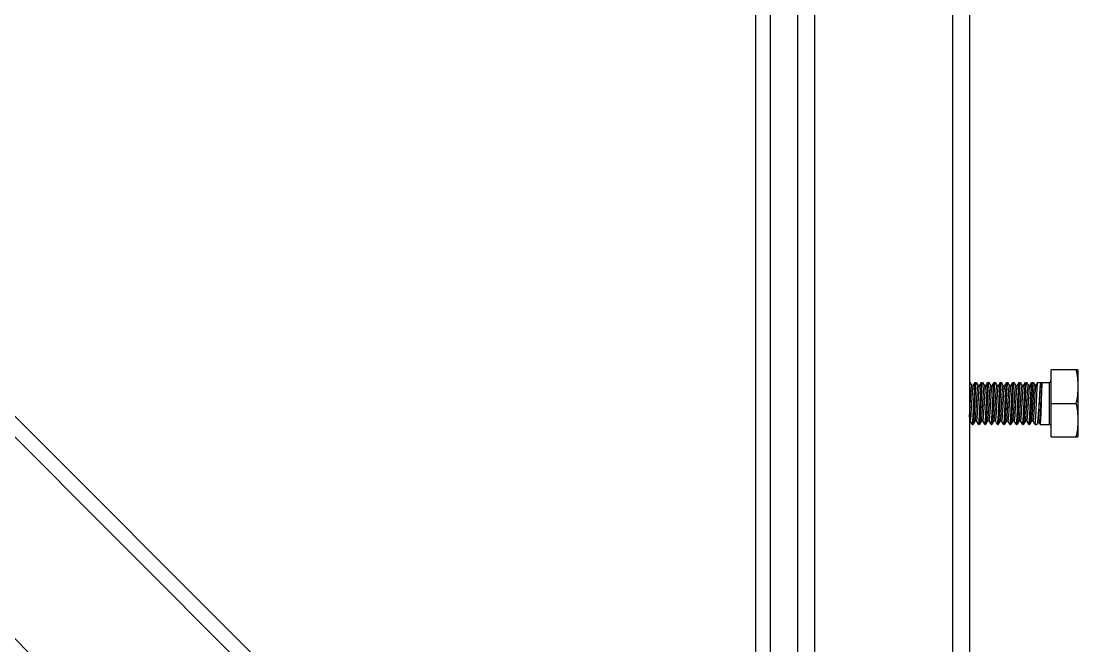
# Model space of a CAD drawing. Extents: x 1725261 to 1937680, y 860327 to 1571294.
# Drawn here: x 1847235 to 1849298, y 1236761 to 1237979 of the extents above; entities that cross this region are included whole.
import ezdxf

# ---------------------------------------------------------------- set-up
doc = ezdxf.new("R2010")
doc.units = 0
doc.header["$LTSCALE"] = 1000
doc.header["$MEASUREMENT"] = 0

msp = doc.modelspace()

# ---------------------------------------------------------------- linework, layer by layer
for p, q in [((1848269, 1236162.6), (1845691.7, 1238739.8)), ((1848248.7, 1236142.3), (1845671.4, 1238719.6)), ((1848669.2, 1235977.5), (1848669.2, 1238719.6)), ((1848697.8, 1236335.6), (1848697.8, 1238598.7)), ((1848052.1, 1235945.7), (1845474.8, 1238523)), ((1848750.9, 1238445.9), (1848750.9, 1235731)), ((1848783.7, 1238445.9), (1848783.7, 1235731)), ((1849053.5, 1238445.9), (1849053.5, 1235731)), ((1849086.2, 1238445.9), (1849086.2, 1235731)), ((1849298, 1237299), (1849245.7, 1237299)), ((1849245.7, 1237168.1), (1849245.7, 1237299)), ((1849298, 1237299), (1849298, 1237168.1)), ((1849086.2, 1237274.4), (1849087.2, 1237274.4)), ((1849087.4, 1237274.3), (1849087.2, 1237274.4)), ((1849087.4, 1237274.3), (1849091.2, 1237267.8)), ((1849093.9, 1237267.7), (1849097.8, 1237274.3)), ((1849097.8, 1237274.3), (1849098, 1237274.4)), ((1849098, 1237274.4), (1849099.5, 1237274.4)), ((1849099.7, 1237274.3), (1849099.5, 1237274.4)), ((1849099.7, 1237274.3), (1849103.4, 1237267.8)), ((1849106.2, 1237267.7), (1849110.1, 1237274.3)), ((1849110.1, 1237274.3), (1849110.2, 1237274.4)), ((1849110.2, 1237274.4), (1849111.8, 1237274.4)), ((1849111.9, 1237274.3), (1849111.8, 1237274.4)), ((1849111.9, 1237274.3), (1849115.7, 1237267.8)), ((1849118.5, 1237267.7), (1849122.3, 1237274.3)), ((1849122.3, 1237274.3), (1849122.5, 1237274.4)), ((1849122.5, 1237274.4), (1849124, 1237274.4)), ((1849124.2, 1237274.3), (1849124, 1237274.4)), ((1849124.2, 1237274.3), (1849128, 1237267.8)), ((1849130.7, 1237267.7), (1849134.6, 1237274.3)), ((1849134.6, 1237274.3), (1849134.8, 1237274.4)), ((1849134.8, 1237274.4), (1849136.3, 1237274.4)), ((1849136.5, 1237274.3), (1849136.3, 1237274.4)), ((1849136.5, 1237274.3), (1849140.2, 1237267.8)), ((1849143, 1237267.7), (1849146.9, 1237274.3)), ((1849146.9, 1237274.3), (1849147, 1237274.4)), ((1849147, 1237274.4), (1849148.6, 1237274.4)), ((1849148.7, 1237274.3), (1849152.5, 1237267.8)), ((1849155.3, 1237267.7), (1849159.1, 1237274.3)), ((1849159.1, 1237274.3), (1849159.3, 1237274.4)), ((1849159.3, 1237274.4), (1849160.8, 1237274.4)), ((1849161, 1237274.3), (1849160.8, 1237274.4)), ((1849161, 1237274.3), (1849164.8, 1237267.8)), ((1849167.5, 1237267.7), (1849171.4, 1237274.3)), ((1849171.4, 1237274.3), (1849171.6, 1237274.4)), ((1849171.6, 1237274.4), (1849173.1, 1237274.4)), ((1849173.3, 1237274.3), (1849173.1, 1237274.4)), ((1849173.3, 1237274.3), (1849177, 1237267.8)), ((1849179.8, 1237267.7), (1849183.7, 1237274.3)), ((1849183.7, 1237274.3), (1849183.8, 1237274.4)), ((1849183.8, 1237274.4), (1849185.4, 1237274.4)), ((1849185.5, 1237274.3), (1849185.4, 1237274.4)), ((1849185.5, 1237274.3), (1849189.3, 1237267.8)), ((1849192.1, 1237267.7), (1849195.9, 1237274.3)), ((1849195.9, 1237274.3), (1849196.1, 1237274.4)), ((1849196.1, 1237274.4), (1849197.6, 1237274.4)), ((1849197.8, 1237274.3), (1849201.6, 1237267.8)), ((1849204.3, 1237267.7), (1849208.2, 1237274.3)), ((1849208.2, 1237274.3), (1849208.4, 1237274.4)), ((1849208.4, 1237274.4), (1849210.7, 1237274.4)), ((1849210.9, 1237274.3), (1849210.7, 1237274.4)), ((1849210.9, 1237274.3), (1849213.9, 1237269.2)), ((1849216.6, 1237269), (1849219.7, 1237274.3)), ((1849219.7, 1237274.3), (1849219.8, 1237274.4)), ((1849219.8, 1237274.4), (1849242.4, 1237274.4)), ((1849228.6, 1237273.5), (1849225.6, 1237273.5)), ((1849242.4, 1237192.7), (1849242.4, 1237274.4)), ((1849091.1, 1237267.8), (1849094, 1237267.8)), ((1849103.3, 1237267.8), (1849106.3, 1237267.8)), ((1849115.6, 1237267.8), (1849118.6, 1237267.8)), ((1849127.9, 1237267.8), (1849130.8, 1237267.8)), ((1849140.1, 1237267.8), (1849143.1, 1237267.8)), ((1849152.4, 1237267.8), (1849155.4, 1237267.8)), ((1849164.7, 1237267.8), (1849167.6, 1237267.8)), ((1849176.9, 1237267.8), (1849179.9, 1237267.8)), ((1849189.2, 1237267.8), (1849192.2, 1237267.8)), ((1849201.5, 1237267.8), (1849204.4, 1237267.8)), ((1849213.8, 1237269.2), (1849216.7, 1237269.2)), ((1849245.7, 1237233.6), (1849294.3, 1237233.6)), ((1849088, 1237199.3), (1849086.2, 1237199.3)), ((1849091.7, 1237192.8), (1849087.9, 1237199.3)), ((1849091.7, 1237192.8), (1849091.8, 1237192.7)), ((1849091.8, 1237192.7), (1849093.4, 1237192.7)), ((1849093.5, 1237192.8), (1849093.4, 1237192.7)), ((1849097.4, 1237199.5), (1849093.5, 1237192.8)), ((1849100.3, 1237199.3), (1849097.3, 1237199.3)), ((1849097.4, 1237199.5), (1849097.5, 1237199.7)), ((1849103.9, 1237192.8), (1849100.2, 1237199.3)), ((1849103.9, 1237192.8), (1849104.1, 1237192.7)), ((1849104.1, 1237192.7), (1849105.6, 1237192.7)), ((1849105.8, 1237192.8), (1849105.6, 1237192.7)), ((1849109.7, 1237199.5), (1849105.8, 1237192.8)), ((1849112.5, 1237199.3), (1849109.6, 1237199.3)), ((1849109.7, 1237199.5), (1849109.8, 1237199.7)), ((1849116.2, 1237192.8), (1849112.4, 1237199.3)), ((1849116.2, 1237192.8), (1849116.4, 1237192.7)), ((1849116.4, 1237192.7), (1849117.9, 1237192.7)), ((1849118.1, 1237192.8), (1849117.9, 1237192.7)), ((1849121.9, 1237199.5), (1849118.1, 1237192.8)), ((1849124.8, 1237199.3), (1849121.8, 1237199.3)), ((1849121.9, 1237199.5), (1849122, 1237199.7)), ((1849128.5, 1237192.8), (1849124.7, 1237199.3)), ((1849128.5, 1237192.8), (1849128.6, 1237192.7)), ((1849128.6, 1237192.7), (1849130.2, 1237192.7)), ((1849130.3, 1237192.8), (1849130.2, 1237192.7)), ((1849134.2, 1237199.5), (1849130.3, 1237192.8)), ((1849137.1, 1237199.3), (1849134.1, 1237199.3)), ((1849134.2, 1237199.5), (1849134.3, 1237199.7)), ((1849140.7, 1237192.8), (1849137, 1237199.3)), ((1849140.7, 1237192.8), (1849140.9, 1237192.7)), ((1849140.9, 1237192.7), (1849142.4, 1237192.7)), ((1849142.6, 1237192.8), (1849142.4, 1237192.7)), ((1849146.5, 1237199.5), (1849142.6, 1237192.8)), ((1849149.3, 1237199.3), (1849146.4, 1237199.3)), ((1849146.5, 1237199.5), (1849146.5, 1237199.6)), ((1849153, 1237192.8), (1849149.2, 1237199.3)), ((1849153, 1237192.8), (1849153.2, 1237192.7)), ((1849153.2, 1237192.7), (1849154.7, 1237192.7)), ((1849154.9, 1237192.8), (1849154.7, 1237192.7)), ((1849158.7, 1237199.5), (1849154.9, 1237192.8)), ((1849161.6, 1237199.3), (1849158.6, 1237199.3)), ((1849165.3, 1237192.8), (1849161.5, 1237199.3)), ((1849165.3, 1237192.8), (1849165.4, 1237192.7)), ((1849165.4, 1237192.7), (1849167, 1237192.7)), ((1849171, 1237199.5), (1849167.1, 1237192.8)), ((1849173.9, 1237199.3), (1849170.9, 1237199.3)), ((1849171, 1237199.5), (1849171.1, 1237199.6)), ((1849177.5, 1237192.8), (1849173.8, 1237199.3)), ((1849177.7, 1237192.7), (1849179.2, 1237192.7)), ((1849179.4, 1237192.8), (1849179.2, 1237192.7)), ((1849183.3, 1237199.5), (1849179.4, 1237192.8)), ((1849186.1, 1237199.3), (1849183.2, 1237199.3)), ((1849183.3, 1237199.5), (1849183.3, 1237199.6)), ((1849189.8, 1237192.8), (1849186, 1237199.3)), ((1849189.8, 1237192.8), (1849190, 1237192.7)), ((1849190, 1237192.7), (1849191.5, 1237192.7)), ((1849191.7, 1237192.8), (1849191.5, 1237192.7)), ((1849195.5, 1237199.5), (1849191.7, 1237192.8)), ((1849198.4, 1237199.3), (1849195.4, 1237199.3)), ((1849195.5, 1237199.5), (1849195.6, 1237199.6)), ((1849202.1, 1237192.8), (1849198.3, 1237199.3)), ((1849202.1, 1237192.8), (1849202.2, 1237192.7)), ((1849202.2, 1237192.7), (1849203.9, 1237192.7)), ((1849204.1, 1237192.8), (1849203.9, 1237192.7)), ((1849207.8, 1237199.2), (1849204.1, 1237192.8)), ((1849210.7, 1237199.1), (1849207.7, 1237199.1)), ((1849214.2, 1237192.8), (1849210.6, 1237199.1)), ((1849214.2, 1237192.8), (1849214.4, 1237192.7)), ((1849214.4, 1237192.7), (1849218.1, 1237192.7)), ((1849218.3, 1237192.9), (1849218.1, 1237192.7)), ((1849220.1, 1237195.9), (1849218.3, 1237192.9)), ((1849223, 1237195.8), (1849220, 1237195.8)), ((1849224.6, 1237192.7), (1849222.9, 1237195.7)), ((1849224.6, 1237192.7), (1849224.7, 1237192.7)), ((1849224.7, 1237192.7), (1849242.4, 1237192.7)), ((1849245.7, 1237168.1), (1849298, 1237168.1))]:
    msp.add_line(p, q)
for centre, start, end in [((1849242.4, 1237277.7), 270, 0), ((1849242.4, 1237189.4), 0, 90)]:
    msp.add_arc(centre, 3.27, start, end)
for points in [[(1849294.3, 1237299), (1849296.6, 1237288.2), (1849298, 1237277.2), (1849298, 1237266.3)], [(1849298, 1237266.3), (1849298, 1237255.3), (1849296.6, 1237244.3), (1849294.3, 1237233.6)], [(1849294.3, 1237233.6), (1849296.6, 1237222.8), (1849298, 1237211.8), (1849298, 1237200.8)], [(1849298, 1237200.8), (1849298, 1237189.9), (1849296.6, 1237178.9), (1849294.3, 1237168.1)]]:
    msp.add_open_spline(points, degree=3)
for points, knots in [([(1849087.2, 1237274.4), (1849087.1, 1237274.4), (1849086.9, 1237273.8), (1849086.7, 1237272.9), (1849086.4, 1237271.1), (1849086.3, 1237269.8), (1849086.2, 1237269)], [0, 0, 0, 0, 0.077049, 0.268055, 0.577055, 1, 1, 1, 1]), ([(1849094.9, 1237233.6), (1849095.1, 1237238.5), (1849095.5, 1237245.7), (1849096, 1237255), (1849096.3, 1237260.9), (1849096.7, 1237266), (1849097, 1237269.9), (1849097.4, 1237272.5), (1849097.6, 1237273.9), (1849097.8, 1237274.3)], [0, 0, 0, 0, 0.364023, 0.530311, 0.678342, 0.803036, 0.90014, 0.966414, 1, 1, 1, 1]), ([(1849099.5, 1237274.4), (1849099.4, 1237274.4), (1849099.2, 1237274.1), (1849099.1, 1237273.6), (1849098.9, 1237272.6), (1849098.6, 1237270.5), (1849098.3, 1237267.1), (1849097.9, 1237262.1), (1849097.6, 1237256), (1849097.2, 1237249), (1849096.8, 1237241.4), (1849096.6, 1237236.2), (1849096.4, 1237233.6)], [0, 0, 0, 0, 0.006679, 0.021742, 0.04591, 0.079126, 0.171519, 0.295578, 0.446611, 0.618856, 0.8057, 1, 1, 1, 1]), ([(1849107.2, 1237233.6), (1849107.4, 1237238.5), (1849107.8, 1237245.7), (1849108.2, 1237255), (1849108.6, 1237260.9), (1849109, 1237266), (1849109.3, 1237269.9), (1849109.7, 1237272.5), (1849109.9, 1237273.9), (1849110.1, 1237274.3)], [0, 0, 0, 0, 0.364021, 0.530313, 0.678345, 0.803036, 0.900138, 0.966413, 1, 1, 1, 1]), ([(1849111.8, 1237274.4), (1849111.7, 1237274.4), (1849111.5, 1237274.1), (1849111.4, 1237273.6), (1849111.2, 1237272.6), (1849110.9, 1237270.5), (1849110.6, 1237267.1), (1849110.2, 1237262.1), (1849109.8, 1237256), (1849109.5, 1237249), (1849109.1, 1237241.4), (1849108.8, 1237236.2), (1849108.7, 1237233.6)], [0, 0, 0, 0, 0.006669, 0.021718, 0.045876, 0.079084, 0.171468, 0.295521, 0.446556, 0.618814, 0.805682, 1, 1, 1, 1]), ([(1849119.4, 1237233.6), (1849119.7, 1237238.5), (1849120, 1237245.7), (1849120.5, 1237255), (1849120.9, 1237260.9), (1849121.2, 1237266), (1849121.5, 1237269.9), (1849121.9, 1237272.5), (1849122.1, 1237273.9), (1849122.3, 1237274.3)], [0, 0, 0, 0, 0.364026, 0.530319, 0.678348, 0.803035, 0.900137, 0.966414, 1, 1, 1, 1]), ([(1849124, 1237274.4), (1849124, 1237274.4), (1849123.8, 1237274.1), (1849123.6, 1237273.6), (1849123.4, 1237272.6), (1849123.2, 1237270.5), (1849122.8, 1237267.1), (1849122.5, 1237262.1), (1849122.1, 1237256), (1849121.7, 1237249), (1849121.4, 1237241.4), (1849121.1, 1237236.2), (1849121, 1237233.6)], [0, 0, 0, 0, 0.00669, 0.021765, 0.045943, 0.079167, 0.171572, 0.295635, 0.446661, 0.618889, 0.805716, 1, 1, 1, 1]), ([(1849131.7, 1237233.6), (1849131.9, 1237238.5), (1849132.3, 1237245.7), (1849132.8, 1237255), (1849133.1, 1237260.9), (1849133.5, 1237266), (1849133.8, 1237269.9), (1849134.2, 1237272.5), (1849134.4, 1237273.9), (1849134.6, 1237274.3)], [0, 0, 0, 0, 0.364024, 0.530311, 0.678342, 0.803035, 0.900139, 0.966414, 1, 1, 1, 1]), ([(1849136.3, 1237274.4), (1849136.2, 1237274.4), (1849136, 1237274.1), (1849135.9, 1237273.6), (1849135.7, 1237272.6), (1849135.4, 1237270.5), (1849135.1, 1237267.1), (1849134.7, 1237262.1), (1849134.4, 1237256), (1849134, 1237249), (1849133.6, 1237241.4), (1849133.4, 1237236.2), (1849133.2, 1237233.6)], [0, 0, 0, 0, 0.006677, 0.021735, 0.045901, 0.079116, 0.171512, 0.295573, 0.4466, 0.618843, 0.805694, 1, 1, 1, 1]), ([(1849144, 1237233.6), (1849144.2, 1237238.5), (1849144.6, 1237245.7), (1849145, 1237255), (1849145.4, 1237260.9), (1849145.8, 1237266), (1849146.1, 1237269.9), (1849146.5, 1237272.5), (1849146.6, 1237273.9), (1849146.9, 1237274.3)], [0, 0, 0, 0, 0.364026, 0.530313, 0.678337, 0.803029, 0.900137, 0.966414, 1, 1, 1, 1]), ([(1849148.6, 1237274.4), (1849148.5, 1237274.4), (1849148.3, 1237274.1), (1849148.2, 1237273.6), (1849148, 1237272.6), (1849147.7, 1237270.5), (1849147.4, 1237267.1), (1849147, 1237262.1), (1849146.6, 1237256), (1849146.3, 1237249), (1849145.9, 1237241.4), (1849145.6, 1237236.2), (1849145.5, 1237233.6)], [0, 0, 0, 0, 0.006697, 0.021777, 0.045962, 0.079191, 0.171605, 0.29567, 0.44669, 0.618909, 0.805726, 1, 1, 1, 1]), ([(1849148.7, 1237274.3), (1849148.7, 1237274.3), (1849148.7, 1237274.4), (1849148.6, 1237274.4), (1849148.6, 1237274.4)], [0, 0, 0, 0, 0.600612, 1, 1, 1, 1]), ([(1849156.2, 1237233.6), (1849156.5, 1237238.5), (1849156.8, 1237245.7), (1849157.3, 1237255), (1849157.7, 1237260.9), (1849158, 1237266), (1849158.3, 1237269.9), (1849158.7, 1237272.5), (1849158.9, 1237273.9), (1849159.1, 1237274.3)], [0, 0, 0, 0, 0.364026, 0.530312, 0.67834, 0.803034, 0.90014, 0.966415, 1, 1, 1, 1]), ([(1849160.8, 1237274.4), (1849160.8, 1237274.4), (1849160.6, 1237274.1), (1849160.4, 1237273.6), (1849160.2, 1237272.6), (1849160, 1237270.5), (1849159.6, 1237267.1), (1849159.3, 1237262.1), (1849158.9, 1237256), (1849158.5, 1237249), (1849158.2, 1237241.4), (1849157.9, 1237236.2), (1849157.8, 1237233.6)], [0, 0, 0, 0, 0.006686, 0.021757, 0.045931, 0.079152, 0.171553, 0.295615, 0.446644, 0.618879, 0.805711, 1, 1, 1, 1]), ([(1849168.5, 1237233.6), (1849168.7, 1237238.5), (1849169.1, 1237245.7), (1849169.6, 1237255), (1849169.9, 1237260.9), (1849170.3, 1237266), (1849170.6, 1237269.9), (1849171, 1237272.5), (1849171.2, 1237273.9), (1849171.4, 1237274.3)], [0, 0, 0, 0, 0.364021, 0.530311, 0.678343, 0.803036, 0.90014, 0.966414, 1, 1, 1, 1]), ([(1849173.1, 1237274.4), (1849173, 1237274.4), (1849172.8, 1237274.1), (1849172.7, 1237273.6), (1849172.5, 1237272.6), (1849172.2, 1237270.5), (1849171.9, 1237267.1), (1849171.5, 1237262.1), (1849171.2, 1237256), (1849170.8, 1237249), (1849170.4, 1237241.4), (1849170.2, 1237236.2), (1849170, 1237233.6)], [0, 0, 0, 0, 0.006676, 0.021736, 0.045901, 0.079115, 0.171505, 0.295563, 0.446596, 0.618846, 0.805696, 1, 1, 1, 1]), ([(1849180.8, 1237233.6), (1849181, 1237238.5), (1849181.4, 1237245.7), (1849181.8, 1237255), (1849182.2, 1237260.9), (1849182.6, 1237266), (1849182.9, 1237269.9), (1849183.2, 1237272.5), (1849183.4, 1237273.9), (1849183.7, 1237274.3)], [0, 0, 0, 0, 0.364021, 0.530314, 0.678346, 0.803036, 0.900137, 0.966413, 1, 1, 1, 1]), ([(1849185.4, 1237274.4), (1849185.3, 1237274.4), (1849185.1, 1237274.1), (1849185, 1237273.6), (1849184.8, 1237272.6), (1849184.5, 1237270.5), (1849184.2, 1237267.1), (1849183.8, 1237262.1), (1849183.4, 1237256), (1849183.1, 1237249), (1849182.7, 1237241.4), (1849182.4, 1237236.2), (1849182.3, 1237233.6)], [0, 0, 0, 0, 0.006669, 0.021718, 0.045876, 0.079084, 0.171468, 0.295522, 0.446557, 0.618815, 0.805682, 1, 1, 1, 1]), ([(1849193, 1237233.6), (1849193.3, 1237238.5), (1849193.6, 1237245.7), (1849194.1, 1237255), (1849194.5, 1237260.9), (1849194.8, 1237266), (1849195.1, 1237269.9), (1849195.5, 1237272.5), (1849195.7, 1237273.9), (1849195.9, 1237274.3)], [0, 0, 0, 0, 0.364026, 0.530319, 0.678348, 0.803035, 0.900137, 0.966414, 1, 1, 1, 1]), ([(1849197.6, 1237274.4), (1849197.6, 1237274.4), (1849197.4, 1237274.1), (1849197.2, 1237273.6), (1849197, 1237272.6), (1849196.8, 1237270.5), (1849196.4, 1237267.1), (1849196.1, 1237262.1), (1849195.7, 1237256), (1849195.3, 1237249), (1849195, 1237241.4), (1849194.7, 1237236.2), (1849194.6, 1237233.6)], [0, 0, 0, 0, 0.006688, 0.021753, 0.045929, 0.079148, 0.171548, 0.29561, 0.446639, 0.618873, 0.805706, 1, 1, 1, 1]), ([(1849197.8, 1237274.3), (1849197.8, 1237274.3), (1849197.7, 1237274.4), (1849197.7, 1237274.4), (1849197.6, 1237274.4)], [0, 0, 0, 0, 0.600476, 1, 1, 1, 1]), ([(1849205.3, 1237233.6), (1849205.5, 1237238.5), (1849205.9, 1237245.7), (1849206.4, 1237255), (1849206.7, 1237260.9), (1849207.1, 1237266), (1849207.4, 1237269.9), (1849207.8, 1237272.5), (1849208, 1237273.9), (1849208.2, 1237274.3)], [0, 0, 0, 0, 0.364024, 0.530312, 0.678343, 0.803036, 0.90014, 0.966414, 1, 1, 1, 1]), ([(1849210.7, 1237274.4), (1849210.6, 1237274.4), (1849210.4, 1237274.1), (1849210.2, 1237273.6), (1849210, 1237272.6), (1849209.7, 1237270.5), (1849209.3, 1237267.1), (1849208.9, 1237262.1), (1849208.5, 1237256), (1849208.1, 1237249), (1849207.6, 1237241.4), (1849207.4, 1237236.2), (1849207.2, 1237233.6)], [0, 0, 0, 0, 0.007187, 0.022465, 0.046744, 0.080015, 0.172417, 0.296393, 0.447275, 0.619318, 0.805937, 1, 1, 1, 1]), ([(1849217.2, 1237233.6), (1849217.4, 1237238.6), (1849217.7, 1237245.8), (1849218.1, 1237255.1), (1849218.4, 1237261.1), (1849218.8, 1237266.1), (1849219, 1237270.1), (1849219.4, 1237272.6), (1849219.5, 1237274), (1849219.7, 1237274.3)], [0, 0, 0, 0, 0.366748, 0.534004, 0.682559, 0.80722, 0.903651, 0.968552, 1, 1, 1, 1]), ([(1849220.1, 1237195.9), (1849220.3, 1237196.3), (1849220.5, 1237197.6), (1849220.9, 1237199.9), (1849221.2, 1237203.5), (1849221.5, 1237208), (1849221.9, 1237213.3), (1849222.3, 1237221.6), (1849222.9, 1237232.7), (1849223.5, 1237245.8), (1849224.2, 1237257.6), (1849224.8, 1237266.7), (1849225.2, 1237271.7), (1849225.6, 1237273.5)], [0, 0, 0, 0, 0.016498, 0.048153, 0.094091, 0.152829, 0.222461, 0.300749, 0.473185, 0.64885, 0.806645, 0.928205, 1, 1, 1, 1]), ([(1849225.6, 1237273.5), (1849225.4, 1237272.8), (1849225, 1237271.1), (1849224.4, 1237266.4), (1849223.7, 1237258.2), (1849222.8, 1237246.6), (1849222.3, 1237238.1), (1849222, 1237233.6)], [0, 0, 0, 0, 0.052104, 0.130854, 0.359409, 0.660459, 1, 1, 1, 1]), ([(1849223, 1237195.8), (1849223.1, 1237195.8), (1849223.2, 1237196), (1849223.4, 1237196.5), (1849223.6, 1237197.4), (1849223.8, 1237199.1), (1849224.1, 1237202), (1849224.5, 1237206.2), (1849224.8, 1237211.5), (1849225.2, 1237217.5), (1849225.5, 1237224), (1849226, 1237233.3), (1849226.5, 1237244.6), (1849227.2, 1237256.9), (1849227.8, 1237266.4), (1849228.3, 1237271.6), (1849228.6, 1237273.5)], [0, 0, 0, 0, 0.003181, 0.009997, 0.020842, 0.035708, 0.077022, 0.132568, 0.200428, 0.278278, 0.363482, 0.453195, 0.634322, 0.798504, 0.925407, 1, 1, 1, 1]), ([(1849226.9, 1237233.6), (1849227.1, 1237238.1), (1849227.3, 1237246.6), (1849227.7, 1237258.2), (1849228.2, 1237267), (1849228.4, 1237271.8), (1849228.6, 1237273.5)], [0, 0, 0, 0, 0.340216, 0.641739, 0.870295, 1, 1, 1, 1]), ([(1849086.2, 1237206.5), (1849086.5, 1237209), (1849086.9, 1237214.8), (1849087.5, 1237224), (1849088, 1237234.2), (1849088.6, 1237244.3), (1849089.1, 1237252.2), (1849089.5, 1237257.8), (1849089.8, 1237261.2), (1849090.1, 1237263.9), (1849090.4, 1237266), (1849090.6, 1237267.1), (1849090.9, 1237267.8), (1849091.1, 1237267.8)], [0, 0, 0, 0, 0.125273, 0.280526, 0.451, 0.620464, 0.772784, 0.837888, 0.893492, 0.938284, 0.971239, 0.991709, 1, 1, 1, 1]), ([(1849088, 1237199.3), (1849088.1, 1237199.3), (1849088.3, 1237199.5), (1849088.5, 1237200.3), (1849088.8, 1237202.1), (1849089.2, 1237205.1), (1849089.5, 1237209), (1849089.9, 1237213.9), (1849090.2, 1237219.5), (1849090.6, 1237225.5), (1849091.1, 1237234), (1849091.6, 1237242.4), (1849092.1, 1237250.4), (1849092.4, 1237255.7), (1849092.8, 1237260.1), (1849093.1, 1237263.6), (1849093.5, 1237266), (1849093.7, 1237267.3), (1849093.9, 1237267.7)], [0, 0, 0, 0, 0.003516, 0.010771, 0.037949, 0.081609, 0.140308, 0.211978, 0.294061, 0.383613, 0.477416, 0.664254, 0.750571, 0.827952, 0.893624, 0.945254, 0.981055, 1, 1, 1, 1]), ([(1849097.5, 1237199.7), (1849097.7, 1237200.2), (1849097.9, 1237201.6), (1849098.3, 1237204.2), (1849098.6, 1237207.9), (1849099.1, 1237214.4), (1849099.7, 1237223.9), (1849100.3, 1237234), (1849100.8, 1237242.3), (1849101.1, 1237248.3), (1849101.5, 1237253.7), (1849101.8, 1237258.4), (1849102.2, 1237262.2), (1849102.5, 1237265.1), (1849102.8, 1237266.8), (1849103.1, 1237267.6), (1849103.3, 1237267.8), (1849103.3, 1237267.8)], [0, 0, 0, 0, 0.023139, 0.062463, 0.116774, 0.184236, 0.348936, 0.533941, 0.62611, 0.713772, 0.793885, 0.863675, 0.920735, 0.963127, 0.989505, 0.996557, 1, 1, 1, 1]), ([(1849100.3, 1237199.3), (1849100.3, 1237199.3), (1849100.5, 1237199.5), (1849100.8, 1237200.3), (1849101.1, 1237202.1), (1849101.4, 1237205.1), (1849101.8, 1237209), (1849102.1, 1237213.9), (1849102.5, 1237219.5), (1849102.9, 1237225.5), (1849103.4, 1237234), (1849103.8, 1237242.4), (1849104.3, 1237250.4), (1849104.7, 1237255.7), (1849105.1, 1237260.1), (1849105.4, 1237263.6), (1849105.8, 1237266), (1849106, 1237267.3), (1849106.2, 1237267.7)], [0, 0, 0, 0, 0.003516, 0.010771, 0.037949, 0.081609, 0.140308, 0.211978, 0.294061, 0.383613, 0.477416, 0.664254, 0.750571, 0.827952, 0.893624, 0.945254, 0.981055, 1, 1, 1, 1]), ([(1849109.8, 1237199.7), (1849109.9, 1237200.2), (1849110.2, 1237201.6), (1849110.5, 1237204.2), (1849110.9, 1237207.9), (1849111.4, 1237214.4), (1849112, 1237223.9), (1849112.6, 1237234), (1849113, 1237242.3), (1849113.4, 1237248.2), (1849113.8, 1237253.7), (1849114.1, 1237258.4), (1849114.5, 1237262.2), (1849114.8, 1237265.1), (1849115.1, 1237266.8), (1849115.3, 1237267.6), (1849115.5, 1237267.8), (1849115.6, 1237267.8)], [0, 0, 0, 0, 0.023, 0.06221, 0.116433, 0.183837, 0.348506, 0.533571, 0.625793, 0.713517, 0.793694, 0.863545, 0.920659, 0.963092, 0.989496, 0.996554, 1, 1, 1, 1]), ([(1849112.5, 1237199.3), (1849112.6, 1237199.3), (1849112.8, 1237199.5), (1849113, 1237200.3), (1849113.4, 1237202.1), (1849113.7, 1237205.1), (1849114.1, 1237209), (1849114.4, 1237213.9), (1849114.8, 1237219.5), (1849115.1, 1237225.5), (1849115.6, 1237234), (1849116.1, 1237242.4), (1849116.6, 1237250.4), (1849117, 1237255.7), (1849117.3, 1237260.1), (1849117.7, 1237263.6), (1849118, 1237266), (1849118.3, 1237267.3), (1849118.5, 1237267.7)], [0, 0, 0, 0, 0.003516, 0.010771, 0.037949, 0.081609, 0.140308, 0.211978, 0.294061, 0.383613, 0.477416, 0.664254, 0.750571, 0.827952, 0.893624, 0.945254, 0.981055, 1, 1, 1, 1]), ([(1849122, 1237199.7), (1849122.2, 1237200.2), (1849122.5, 1237201.6), (1849122.8, 1237204.2), (1849123.2, 1237207.8), (1849123.7, 1237214.4), (1849124.3, 1237223.9), (1849124.8, 1237234), (1849125.3, 1237242.3), (1849125.7, 1237248.2), (1849126, 1237253.6), (1849126.4, 1237258.4), (1849126.7, 1237262.2), (1849127.1, 1237265.1), (1849127.4, 1237266.8), (1849127.6, 1237267.6), (1849127.8, 1237267.8), (1849127.9, 1237267.8)], [0, 0, 0, 0, 0.022862, 0.061956, 0.116091, 0.183437, 0.348074, 0.5332, 0.625476, 0.713261, 0.793503, 0.863416, 0.920583, 0.963057, 0.989487, 0.996552, 1, 1, 1, 1]), ([(1849124.8, 1237199.3), (1849124.9, 1237199.3), (1849125.1, 1237199.5), (1849125.3, 1237200.3), (1849125.6, 1237202.1), (1849126, 1237205.1), (1849126.3, 1237209), (1849126.7, 1237213.9), (1849127, 1237219.5), (1849127.4, 1237225.5), (1849127.9, 1237234), (1849128.4, 1237242.4), (1849128.9, 1237250.4), (1849129.2, 1237255.7), (1849129.6, 1237260.1), (1849129.9, 1237263.6), (1849130.3, 1237266), (1849130.5, 1237267.3), (1849130.7, 1237267.7)], [0, 0, 0, 0, 0.003516, 0.010771, 0.037949, 0.081609, 0.140308, 0.211978, 0.294061, 0.383613, 0.477416, 0.664254, 0.750571, 0.827952, 0.893624, 0.945254, 0.981055, 1, 1, 1, 1]), ([(1849134.3, 1237199.7), (1849134.5, 1237200.1), (1849134.7, 1237201.5), (1849135.1, 1237204.2), (1849135.4, 1237207.8), (1849135.9, 1237214.3), (1849136.5, 1237223.8), (1849137.1, 1237233.9), (1849137.6, 1237242.3), (1849137.9, 1237248.2), (1849138.3, 1237253.6), (1849138.6, 1237258.4), (1849139, 1237262.2), (1849139.3, 1237265.1), (1849139.6, 1237266.8), (1849139.9, 1237267.6), (1849140.1, 1237267.8), (1849140.1, 1237267.8)], [0, 0, 0, 0, 0.022723, 0.061701, 0.115749, 0.183037, 0.347642, 0.532829, 0.625158, 0.713005, 0.793312, 0.863286, 0.920506, 0.963022, 0.989478, 0.99655, 1, 1, 1, 1]), ([(1849137.1, 1237199.3), (1849137.1, 1237199.3), (1849137.3, 1237199.5), (1849137.6, 1237200.3), (1849137.9, 1237202.1), (1849138.2, 1237205.1), (1849138.6, 1237209), (1849138.9, 1237213.9), (1849139.3, 1237219.5), (1849139.7, 1237225.5), (1849140.2, 1237234), (1849140.6, 1237242.4), (1849141.1, 1237250.4), (1849141.5, 1237255.7), (1849141.9, 1237260.1), (1849142.2, 1237263.6), (1849142.6, 1237266), (1849142.8, 1237267.3), (1849143, 1237267.7)], [0, 0, 0, 0, 0.003516, 0.010771, 0.037949, 0.081609, 0.140308, 0.211978, 0.294061, 0.383613, 0.477416, 0.664254, 0.750571, 0.827952, 0.893624, 0.945254, 0.981055, 1, 1, 1, 1]), ([(1849146.5, 1237199.6), (1849146.7, 1237200.1), (1849147, 1237201.5), (1849147.3, 1237204.1), (1849147.7, 1237207.8), (1849148.2, 1237214.3), (1849148.8, 1237223.8), (1849149.4, 1237233.9), (1849149.8, 1237242.2), (1849150.2, 1237248.2), (1849150.5, 1237253.6), (1849150.9, 1237258.3), (1849151.3, 1237262.2), (1849151.6, 1237265.1), (1849151.9, 1237266.8), (1849152.1, 1237267.6), (1849152.3, 1237267.8), (1849152.4, 1237267.8)], [0, 0, 0, 0, 0.022584, 0.061447, 0.115407, 0.182636, 0.34721, 0.532457, 0.62484, 0.712749, 0.79312, 0.863155, 0.920429, 0.962986, 0.989469, 0.996548, 1, 1, 1, 1]), ([(1849149.3, 1237199.3), (1849149.4, 1237199.3), (1849149.6, 1237199.5), (1849149.8, 1237200.3), (1849150.2, 1237202.1), (1849150.5, 1237205.1), (1849150.9, 1237209), (1849151.2, 1237213.9), (1849151.6, 1237219.5), (1849151.9, 1237225.5), (1849152.4, 1237234), (1849152.9, 1237242.4), (1849153.4, 1237250.4), (1849153.8, 1237255.7), (1849154.1, 1237260.1), (1849154.5, 1237263.6), (1849154.8, 1237266), (1849155.1, 1237267.3), (1849155.3, 1237267.7)], [0, 0, 0, 0, 0.003516, 0.010772, 0.037949, 0.081609, 0.140308, 0.211978, 0.294061, 0.383612, 0.477416, 0.664254, 0.750571, 0.827952, 0.893624, 0.945254, 0.981055, 1, 1, 1, 1]), ([(1849158.8, 1237199.6), (1849159, 1237200.1), (1849159.3, 1237201.5), (1849159.6, 1237204.1), (1849159.9, 1237207.7), (1849160.5, 1237214.3), (1849161, 1237223.8), (1849161.6, 1237233.9), (1849162.1, 1237242.2), (1849162.5, 1237248.2), (1849162.8, 1237253.6), (1849163.2, 1237258.3), (1849163.5, 1237262.2), (1849163.9, 1237265.1), (1849164.2, 1237266.8), (1849164.4, 1237267.6), (1849164.6, 1237267.8), (1849164.7, 1237267.8)], [0, 0, 0, 0, 0.022445, 0.061192, 0.115065, 0.182235, 0.346776, 0.532084, 0.624521, 0.712492, 0.792928, 0.863025, 0.920353, 0.962951, 0.98946, 0.996545, 1, 1, 1, 1]), ([(1849161.6, 1237199.3), (1849161.7, 1237199.3), (1849161.9, 1237199.5), (1849162.1, 1237200.3), (1849162.4, 1237202.1), (1849162.8, 1237205.1), (1849163.1, 1237209), (1849163.5, 1237213.9), (1849163.8, 1237219.5), (1849164.2, 1237225.5), (1849164.7, 1237234), (1849165.2, 1237242.4), (1849165.7, 1237250.4), (1849166, 1237255.7), (1849166.4, 1237260.1), (1849166.7, 1237263.6), (1849167.1, 1237266), (1849167.3, 1237267.3), (1849167.5, 1237267.7)], [0, 0, 0, 0, 0.003516, 0.010772, 0.037949, 0.081609, 0.140308, 0.211978, 0.294061, 0.383612, 0.477416, 0.664253, 0.750571, 0.827952, 0.893624, 0.945254, 0.981055, 1, 1, 1, 1]), ([(1849171.1, 1237199.6), (1849171.3, 1237200.1), (1849171.5, 1237201.5), (1849171.9, 1237204.1), (1849172.2, 1237207.7), (1849172.7, 1237214.2), (1849173.3, 1237223.7), (1849173.9, 1237233.8), (1849174.4, 1237242.2), (1849174.7, 1237248.1), (1849175.1, 1237253.6), (1849175.4, 1237258.3), (1849175.8, 1237262.2), (1849176.1, 1237265.1), (1849176.4, 1237266.8), (1849176.7, 1237267.6), (1849176.9, 1237267.8), (1849176.9, 1237267.8)], [0, 0, 0, 0, 0.022306, 0.060937, 0.114721, 0.181834, 0.346342, 0.531711, 0.624202, 0.712235, 0.792736, 0.862894, 0.920276, 0.962916, 0.98945, 0.996543, 1, 1, 1, 1]), ([(1849173.9, 1237199.3), (1849173.9, 1237199.3), (1849174.1, 1237199.5), (1849174.4, 1237200.3), (1849174.7, 1237202.1), (1849175, 1237205.1), (1849175.4, 1237209), (1849175.7, 1237213.9), (1849176.1, 1237219.5), (1849176.5, 1237225.5), (1849177, 1237234), (1849177.4, 1237242.4), (1849177.9, 1237250.4), (1849178.3, 1237255.7), (1849178.7, 1237260.1), (1849179, 1237263.6), (1849179.4, 1237266), (1849179.6, 1237267.3), (1849179.8, 1237267.7)], [0, 0, 0, 0, 0.003515, 0.010772, 0.037949, 0.081609, 0.140308, 0.211978, 0.294061, 0.383612, 0.477415, 0.664253, 0.750571, 0.827952, 0.893624, 0.945254, 0.981055, 1, 1, 1, 1]), ([(1849183.3, 1237199.6), (1849183.5, 1237200.1), (1849183.8, 1237201.5), (1849184.1, 1237204.1), (1849184.5, 1237207.7), (1849185, 1237214.2), (1849185.6, 1237223.7), (1849186.1, 1237233.8), (1849186.6, 1237242.2), (1849187, 1237248.1), (1849187.3, 1237253.6), (1849187.7, 1237258.3), (1849188.1, 1237262.2), (1849188.4, 1237265.1), (1849188.7, 1237266.8), (1849188.9, 1237267.6), (1849189.1, 1237267.8), (1849189.2, 1237267.8)], [0, 0, 0, 0, 0.022167, 0.060682, 0.114378, 0.181432, 0.345908, 0.531337, 0.623882, 0.711978, 0.792543, 0.862763, 0.920199, 0.962881, 0.989441, 0.996541, 1, 1, 1, 1]), ([(1849186.1, 1237199.3), (1849186.2, 1237199.3), (1849186.4, 1237199.5), (1849186.6, 1237200.3), (1849187, 1237202.1), (1849187.3, 1237205.1), (1849187.7, 1237209), (1849188, 1237213.9), (1849188.4, 1237219.5), (1849188.7, 1237225.5), (1849189.2, 1237234), (1849189.7, 1237242.4), (1849190.2, 1237250.4), (1849190.6, 1237255.7), (1849190.9, 1237260.1), (1849191.3, 1237263.6), (1849191.6, 1237266), (1849191.9, 1237267.3), (1849192.1, 1237267.7)], [0, 0, 0, 0, 0.003515, 0.010772, 0.037949, 0.081609, 0.140308, 0.211978, 0.294061, 0.383612, 0.477415, 0.664253, 0.750571, 0.827952, 0.893624, 0.945254, 0.981055, 1, 1, 1, 1]), ([(1849195.6, 1237199.6), (1849195.8, 1237200.1), (1849196, 1237201.5), (1849196.4, 1237204), (1849196.7, 1237207.7), (1849197.2, 1237214.1), (1849197.8, 1237223.7), (1849198.4, 1237233.8), (1849198.9, 1237242.1), (1849199.2, 1237248.1), (1849199.6, 1237253.6), (1849200, 1237258.3), (1849200.3, 1237262.2), (1849200.6, 1237265.1), (1849201, 1237266.8), (1849201.2, 1237267.6), (1849201.4, 1237267.8), (1849201.5, 1237267.8)], [0, 0, 0, 0, 0.022028, 0.060426, 0.114034, 0.181029, 0.345472, 0.530963, 0.623561, 0.71172, 0.79235, 0.862632, 0.920122, 0.962845, 0.989432, 0.996538, 1, 1, 1, 1]), ([(1849198.4, 1237199.3), (1849198.5, 1237199.3), (1849198.7, 1237199.5), (1849198.9, 1237200.3), (1849199.2, 1237202.1), (1849199.6, 1237205.1), (1849199.9, 1237209), (1849200.3, 1237213.9), (1849200.6, 1237219.5), (1849201, 1237225.5), (1849201.5, 1237234), (1849202, 1237242.4), (1849202.5, 1237250.4), (1849202.8, 1237255.7), (1849203.2, 1237260.1), (1849203.5, 1237263.6), (1849203.9, 1237266), (1849204.1, 1237267.3), (1849204.3, 1237267.7)], [0, 0, 0, 0, 0.003515, 0.010772, 0.037949, 0.081609, 0.140308, 0.211978, 0.294061, 0.383612, 0.477415, 0.664253, 0.750571, 0.827952, 0.893624, 0.945254, 0.981055, 1, 1, 1, 1]), ([(1849207.8, 1237199.2), (1849208, 1237199.6), (1849208.3, 1237200.9), (1849208.6, 1237203.4), (1849209, 1237207), (1849209.3, 1237211.6), (1849209.7, 1237217), (1849210.2, 1237225.2), (1849210.7, 1237233.9), (1849211.2, 1237242.5), (1849211.5, 1237248.7), (1849211.9, 1237254.4), (1849212.3, 1237259.3), (1849212.6, 1237263.4), (1849212.9, 1237266.3), (1849213.3, 1237268.2), (1849213.5, 1237268.9), (1849213.7, 1237269.2), (1849213.8, 1237269.2)], [0, 0, 0, 0, 0.019036, 0.055162, 0.107284, 0.173532, 0.25149, 0.338305, 0.525651, 0.619397, 0.708683, 0.790327, 0.861445, 0.919555, 0.962678, 0.989457, 0.996584, 1, 1, 1, 1]), ([(1849210.7, 1237199.1), (1849210.8, 1237199.1), (1849210.9, 1237199.3), (1849211.2, 1237200.1), (1849211.5, 1237202), (1849211.9, 1237205), (1849212.2, 1237209.2), (1849212.6, 1237214.2), (1849213, 1237219.9), (1849213.3, 1237226.2), (1849213.8, 1237234.8), (1849214.3, 1237243.4), (1849214.8, 1237251.6), (1849215.1, 1237256.9), (1849215.5, 1237261.4), (1849215.8, 1237265), (1849216.2, 1237267.4), (1849216.4, 1237268.7), (1849216.6, 1237269)], [0, 0, 0, 0, 0.003526, 0.010871, 0.03842, 0.082642, 0.142013, 0.214376, 0.297085, 0.387117, 0.481196, 0.667858, 0.753739, 0.830507, 0.895467, 0.946372, 0.98153, 1, 1, 1, 1]), ([(1849091.8, 1237192.7), (1849091.9, 1237192.7), (1849092.1, 1237193), (1849092.3, 1237193.6), (1849092.5, 1237194.6), (1849092.7, 1237196.6), (1849093, 1237200), (1849093.4, 1237205), (1849093.8, 1237211.1), (1849094.2, 1237218.1), (1849094.5, 1237225.7), (1849094.8, 1237230.9), (1849094.9, 1237233.6)], [0, 0, 0, 0, 0.006696, 0.021778, 0.045962, 0.079192, 0.171607, 0.295672, 0.44669, 0.618908, 0.805728, 1, 1, 1, 1]), ([(1849096.4, 1237233.6), (1849096.2, 1237228.6), (1849095.9, 1237221.4), (1849095.4, 1237212.2), (1849095, 1237206.2), (1849094.7, 1237201.2), (1849094.3, 1237197.2), (1849094, 1237194.6), (1849093.8, 1237193.2), (1849093.5, 1237192.8)], [0, 0, 0, 0, 0.36397, 0.530239, 0.678254, 0.802945, 0.900063, 0.966368, 1, 1, 1, 1]), ([(1849104.1, 1237192.7), (1849104.2, 1237192.7), (1849104.4, 1237193), (1849104.5, 1237193.6), (1849104.7, 1237194.6), (1849105, 1237196.6), (1849105.3, 1237200), (1849105.7, 1237205), (1849106, 1237211.1), (1849106.4, 1237218.1), (1849106.8, 1237225.7), (1849107, 1237230.9), (1849107.2, 1237233.6)], [0, 0, 0, 0, 0.006683, 0.02175, 0.045921, 0.079139, 0.171534, 0.295592, 0.446617, 0.618856, 0.805703, 1, 1, 1, 1]), ([(1849108.7, 1237233.6), (1849108.5, 1237228.6), (1849108.1, 1237221.4), (1849107.6, 1237212.2), (1849107.3, 1237206.2), (1849106.9, 1237201.2), (1849106.6, 1237197.2), (1849106.2, 1237194.6), (1849106, 1237193.2), (1849105.8, 1237192.8)], [0, 0, 0, 0, 0.363954, 0.530216, 0.678234, 0.802928, 0.900053, 0.966366, 1, 1, 1, 1]), ([(1849116.4, 1237192.7), (1849116.5, 1237192.7), (1849116.6, 1237193), (1849116.8, 1237193.6), (1849117, 1237194.6), (1849117.3, 1237196.6), (1849117.6, 1237200), (1849117.9, 1237205), (1849118.3, 1237211.1), (1849118.7, 1237218.1), (1849119.1, 1237225.7), (1849119.3, 1237230.9), (1849119.4, 1237233.6)], [0, 0, 0, 0, 0.006669, 0.021719, 0.045878, 0.079087, 0.171477, 0.295536, 0.446573, 0.618824, 0.805681, 1, 1, 1, 1]), ([(1849121, 1237233.6), (1849120.7, 1237228.6), (1849120.4, 1237221.4), (1849119.9, 1237212.2), (1849119.6, 1237206.2), (1849119.2, 1237201.2), (1849118.9, 1237197.2), (1849118.5, 1237194.6), (1849118.3, 1237193.2), (1849118.1, 1237192.8)], [0, 0, 0, 0, 0.363958, 0.530229, 0.678249, 0.80294, 0.900058, 0.966367, 1, 1, 1, 1]), ([(1849128.6, 1237192.7), (1849128.7, 1237192.7), (1849128.9, 1237193), (1849129.1, 1237193.6), (1849129.2, 1237194.6), (1849129.5, 1237196.6), (1849129.8, 1237200), (1849130.2, 1237205), (1849130.6, 1237211.1), (1849131, 1237218.1), (1849131.3, 1237225.7), (1849131.6, 1237230.9), (1849131.7, 1237233.6)], [0, 0, 0, 0, 0.006673, 0.021729, 0.045891, 0.079103, 0.17149, 0.295546, 0.446581, 0.618835, 0.805691, 1, 1, 1, 1]), ([(1849133.2, 1237233.6), (1849133, 1237228.6), (1849132.7, 1237221.4), (1849132.2, 1237212.2), (1849131.8, 1237206.2), (1849131.5, 1237201.2), (1849131.1, 1237197.2), (1849130.8, 1237194.6), (1849130.6, 1237193.2), (1849130.3, 1237192.8)], [0, 0, 0, 0, 0.363957, 0.530226, 0.678246, 0.80294, 0.90006, 0.966367, 1, 1, 1, 1]), ([(1849140.9, 1237192.7), (1849141, 1237192.7), (1849141.2, 1237193), (1849141.3, 1237193.6), (1849141.5, 1237194.6), (1849141.8, 1237196.6), (1849142.1, 1237200), (1849142.5, 1237205), (1849142.8, 1237211.1), (1849143.2, 1237218.1), (1849143.6, 1237225.7), (1849143.8, 1237230.9), (1849144, 1237233.6)], [0, 0, 0, 0, 0.006683, 0.02175, 0.045922, 0.079141, 0.171538, 0.295599, 0.446629, 0.61887, 0.805706, 1, 1, 1, 1]), ([(1849145.5, 1237233.6), (1849145.3, 1237228.6), (1849144.9, 1237221.4), (1849144.4, 1237212.2), (1849144.1, 1237206.2), (1849143.7, 1237201.2), (1849143.4, 1237197.2), (1849143, 1237194.6), (1849142.8, 1237193.2), (1849142.6, 1237192.8)], [0, 0, 0, 0, 0.363961, 0.530224, 0.678244, 0.802939, 0.900061, 0.966368, 1, 1, 1, 1]), ([(1849153.2, 1237192.7), (1849153.3, 1237192.7), (1849153.4, 1237193), (1849153.6, 1237193.6), (1849153.8, 1237194.6), (1849154.1, 1237196.6), (1849154.4, 1237200), (1849154.7, 1237205), (1849155.1, 1237211.1), (1849155.5, 1237218.1), (1849155.9, 1237225.7), (1849156.1, 1237230.9), (1849156.2, 1237233.6)], [0, 0, 0, 0, 0.006693, 0.021771, 0.045952, 0.079178, 0.171587, 0.295651, 0.446675, 0.618899, 0.805721, 1, 1, 1, 1]), ([(1849157.8, 1237233.6), (1849157.5, 1237228.6), (1849157.2, 1237221.4), (1849156.7, 1237212.2), (1849156.4, 1237206.2), (1849156, 1237201.2), (1849155.7, 1237197.2), (1849155.3, 1237194.6), (1849155.1, 1237193.2), (1849154.9, 1237192.8)], [0, 0, 0, 0, 0.363963, 0.530226, 0.67824, 0.802935, 0.900059, 0.966368, 1, 1, 1, 1]), ([(1849165.4, 1237192.7), (1849165.5, 1237192.7), (1849165.7, 1237193), (1849165.9, 1237193.6), (1849166, 1237194.6), (1849166.3, 1237196.6), (1849166.6, 1237200), (1849167, 1237205), (1849167.4, 1237211.1), (1849167.8, 1237218.1), (1849168.1, 1237225.7), (1849168.4, 1237230.9), (1849168.5, 1237233.6)], [0, 0, 0, 0, 0.006694, 0.021774, 0.045957, 0.079186, 0.171599, 0.295663, 0.446681, 0.618902, 0.805725, 1, 1, 1, 1]), ([(1849170, 1237233.6), (1849169.8, 1237228.6), (1849169.5, 1237221.4), (1849169, 1237212.2), (1849168.6, 1237206.2), (1849168.3, 1237201.2), (1849167.9, 1237197.2), (1849167.6, 1237194.6), (1849167.4, 1237193.2), (1849167.1, 1237192.8)], [0, 0, 0, 0, 0.363971, 0.530241, 0.678257, 0.802947, 0.900064, 0.966368, 1, 1, 1, 1]), ([(1849177.7, 1237192.7), (1849177.8, 1237192.7), (1849178, 1237193), (1849178.1, 1237193.6), (1849178.3, 1237194.6), (1849178.6, 1237196.6), (1849178.9, 1237200), (1849179.3, 1237205), (1849179.6, 1237211.1), (1849180, 1237218.1), (1849180.4, 1237225.7), (1849180.6, 1237230.9), (1849180.8, 1237233.6)], [0, 0, 0, 0, 0.006682, 0.021747, 0.045917, 0.079134, 0.171527, 0.295584, 0.44661, 0.618852, 0.805701, 1, 1, 1, 1]), ([(1849182.3, 1237233.6), (1849182.1, 1237228.6), (1849181.7, 1237221.4), (1849181.2, 1237212.2), (1849180.9, 1237206.2), (1849180.5, 1237201.2), (1849180.2, 1237197.2), (1849179.8, 1237194.6), (1849179.6, 1237193.2), (1849179.4, 1237192.8)], [0, 0, 0, 0, 0.363954, 0.530216, 0.678234, 0.802928, 0.900053, 0.966366, 1, 1, 1, 1]), ([(1849190, 1237192.7), (1849190.1, 1237192.7), (1849190.2, 1237193), (1849190.4, 1237193.6), (1849190.6, 1237194.6), (1849190.8, 1237196.6), (1849191.2, 1237200), (1849191.5, 1237205), (1849191.9, 1237211.1), (1849192.3, 1237218.1), (1849192.7, 1237225.7), (1849192.9, 1237230.9), (1849193, 1237233.6)], [0, 0, 0, 0, 0.006669, 0.02172, 0.045879, 0.079089, 0.171479, 0.295539, 0.446576, 0.618826, 0.805682, 1, 1, 1, 1]), ([(1849194.6, 1237233.6), (1849194.3, 1237228.6), (1849194, 1237221.4), (1849193.5, 1237212.2), (1849193.2, 1237206.2), (1849192.8, 1237201.2), (1849192.5, 1237197.2), (1849192.1, 1237194.6), (1849191.9, 1237193.2), (1849191.7, 1237192.8)], [0, 0, 0, 0, 0.363959, 0.530229, 0.678249, 0.80294, 0.900058, 0.966367, 1, 1, 1, 1]), ([(1849202.2, 1237192.7), (1849202.3, 1237192.7), (1849202.5, 1237193), (1849202.7, 1237193.6), (1849202.8, 1237194.6), (1849203.1, 1237196.6), (1849203.4, 1237200), (1849203.8, 1237205), (1849204.2, 1237211.1), (1849204.6, 1237218.1), (1849204.9, 1237225.7), (1849205.2, 1237230.9), (1849205.3, 1237233.6)], [0, 0, 0, 0, 0.006673, 0.021727, 0.045889, 0.079101, 0.171487, 0.295543, 0.446578, 0.618832, 0.80569, 1, 1, 1, 1]), ([(1849207.2, 1237233.6), (1849207, 1237228.6), (1849206.6, 1237221.4), (1849206.1, 1237212.2), (1849205.7, 1237206.3), (1849205.3, 1237201.2), (1849204.9, 1237197.3), (1849204.5, 1237194.6), (1849204.3, 1237193.2), (1849204.1, 1237192.8)], [0, 0, 0, 0, 0.362797, 0.528646, 0.676443, 0.801155, 0.898568, 0.965462, 1, 1, 1, 1]), ([(1849214.4, 1237192.7), (1849214.5, 1237192.7), (1849214.6, 1237193), (1849214.8, 1237193.6), (1849214.9, 1237194.6), (1849215.2, 1237196.6), (1849215.5, 1237200), (1849215.8, 1237205), (1849216.2, 1237211.1), (1849216.5, 1237218.1), (1849216.8, 1237225.7), (1849217.1, 1237230.9), (1849217.2, 1237233.6)], [0, 0, 0, 0, 0.006494, 0.021489, 0.045625, 0.078827, 0.171228, 0.295321, 0.446402, 0.618703, 0.80562, 1, 1, 1, 1]), ([(1849222, 1237233.6), (1849221.7, 1237228.7), (1849221.3, 1237221.5), (1849220.6, 1237212.4), (1849220.2, 1237206.5), (1849219.7, 1237201.5), (1849219.3, 1237197.5), (1849218.9, 1237194.8), (1849218.6, 1237193.3), (1849218.3, 1237192.9)], [0, 0, 0, 0, 0.359329, 0.52395, 0.67108, 0.795828, 0.894098, 0.962746, 1, 1, 1, 1]), ([(1849224.7, 1237192.7), (1849224.8, 1237192.7), (1849224.9, 1237193), (1849225, 1237193.5), (1849225.2, 1237194.6), (1849225.3, 1237195.9), (1849225.4, 1237197.6), (1849225.6, 1237200.6), (1849225.9, 1237205), (1849226.1, 1237211.1), (1849226.4, 1237218.1), (1849226.7, 1237225.7), (1849226.8, 1237230.9), (1849226.9, 1237233.6)], [0, 0, 0, 0, 0.005906, 0.02066, 0.044668, 0.077802, 0.119769, 0.170184, 0.29436, 0.445608, 0.618145, 0.805336, 1, 1, 1, 1])]:
    msp.add_open_spline(points, degree=3, knots=knots)

doc.saveas('drawing.dxf')
